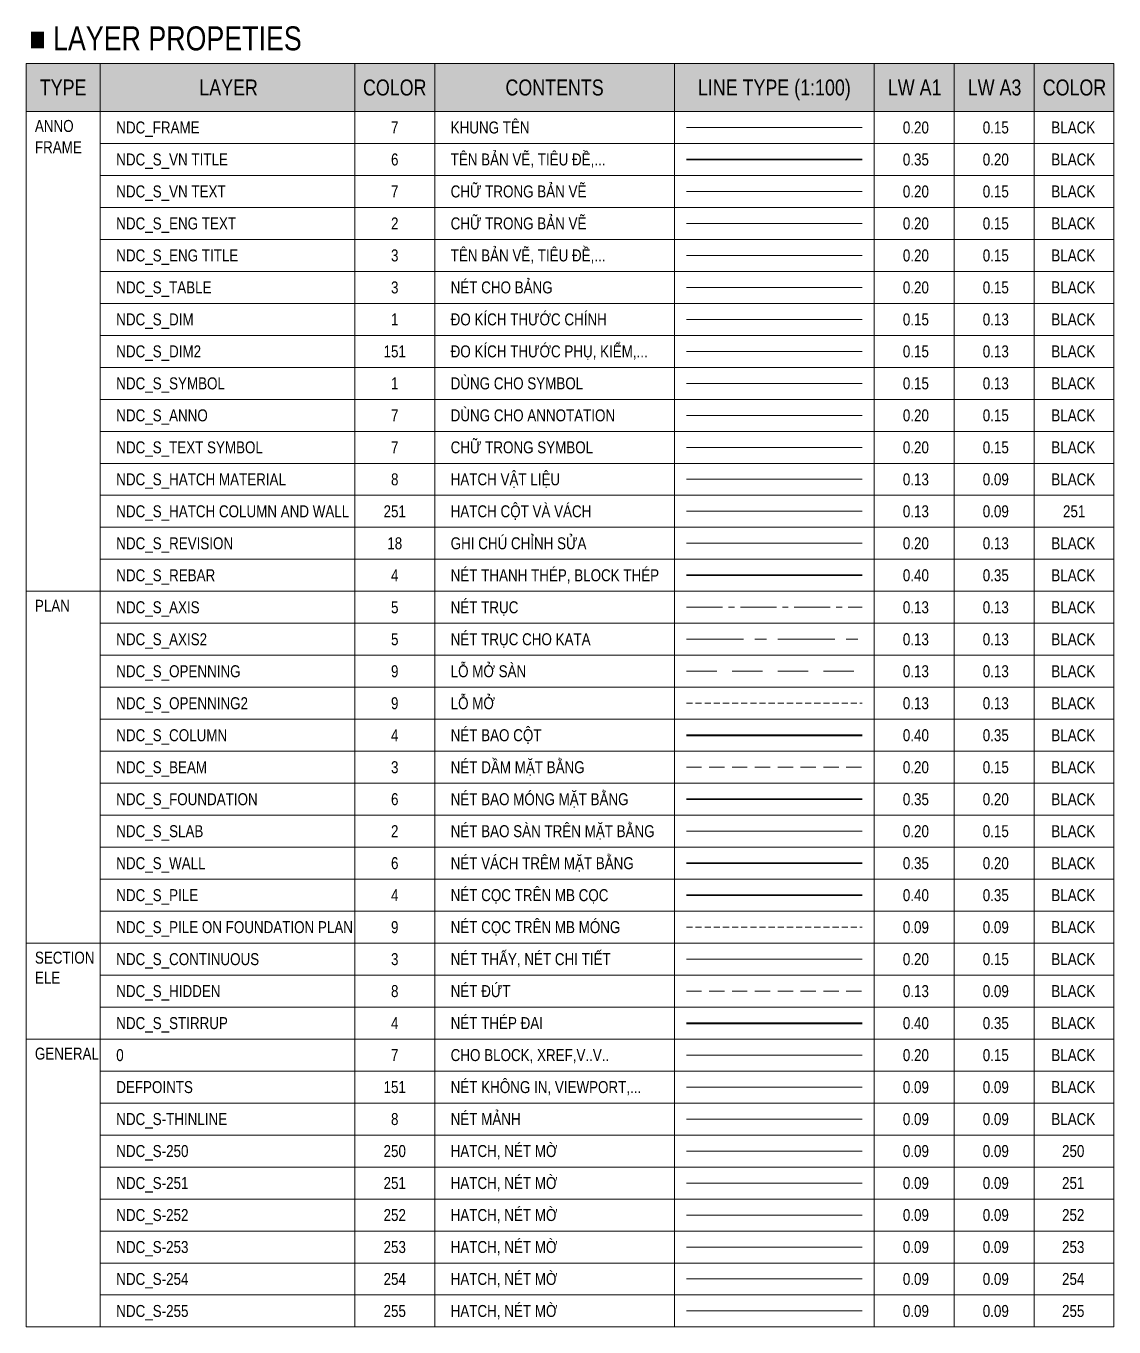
# Model space of a CAD drawing. Header units: millimetres. Extents: x -642477 to 1168880, y -27982 to 330379.
# Drawn here: x -557353 to -534664, y 63340 to 90454 of the extents above; entities that cross this region are included whole.
import ezdxf
from ezdxf.enums import TextEntityAlignment as Align

# ---------------------------------------------------------------- set-up
doc = ezdxf.new("R2010")
doc.units = ezdxf.units.MM
for name, pattern in [('CENTER', [50.8, 31.75, -6.35, 6.35, -6.35]), ('CENTER2', [1.125, 0.75, -0.125, 0.125, -0.125]), ('DASHED', [19.05, 12.7, -6.35]), ('DASHED2', [9.525, 6.35, -3.175]), ('HIDDEN2', [4.7625, 3.175, -1.5875])]:
    doc.linetypes.add(name, pattern=pattern)
doc.layers.get('0').update_dxf_attribs({"lineweight": 20})
doc.layers.get('Defpoints').update_dxf_attribs({"color": 151, "lineweight": 9})
for name, color, linetype, lineweight in [('NDC_FRAME', 7, 'Continuous', 20), ('NDC_S-COLUMN', 4, 'Continuous', 40), ('NDC_S_250', 250, 'Continuous', 9), ('NDC_S_251', 251, 'Continuous', 9), ('NDC_S_252', 252, 'Continuous', 9), ('NDC_S_253', 253, 'Continuous', 9), ('NDC_S_254', 254, 'Continuous', 9), ('NDC_S_255', 255, 'Continuous', 9), ('NDC_S_ANNO', 7, 'Continuous', 20), ('NDC_S_AXIS', 5, 'CENTER2', 13), ('NDC_S_AXIS2', 5, 'CENTER', 13), ('NDC_S_BEAM', 3, 'HIDDEN2', 20), ('NDC_S_CONTINUOUS', 3, 'Continuous', 20), ('NDC_S_DIM', 1, 'Continuous', 15), ('NDC_S_DIM2', 151, 'Continuous', 15), ('NDC_S_ENG TEXT', 2, 'Continuous', 20), ('NDC_S_ENG TITLE', 3, 'Continuous', 20), ('NDC_S_FOUNDATION', 6, 'Continuous', 35), ('NDC_S_HATCH COLUMN AND WALL', 251, 'Continuous', 13), ('NDC_S_HATCH MATERIAL', 8, 'Continuous', 13), ('NDC_S_HIDDEN', 8, 'HIDDEN2', 13), ('NDC_S_LEADER', 1, 'Continuous', 15), ('NDC_S_OPENING', 9, 'DASHED2', 13), ('NDC_S_OPENING2', 9, 'DASHED', 13), ('NDC_S_PILE', 4, 'Continuous', 35), ('NDC_S_PILE ON FOUNDATION PLAN', 9, 'DASHED', 9), ('NDC_S_REBAR', 4, 'Continuous', 35), ('NDC_S_SLAB', 2, 'Continuous', 20), ('NDC_S_STIRRUP', 4, 'Continuous', 40), ('NDC_S_TEXT SYMBOL', 7, 'Continuous', 20), ('NDC_S_THIN LINE', 8, 'Continuous', 9), ('NDC_S_VN TEXT', 7, 'Continuous', 20), ('NDC_S_VN TITLE', 6, 'Continuous', 35), ('NDC_S_WALL', 6, 'Continuous', 35), ('NDC_Table', 3, 'Continuous', 20)]:
    doc.layers.add(name, color=color, linetype=linetype, lineweight=lineweight)
doc.layers.add('NDC_S_REVISION', color=18, linetype='Continuous', lineweight=20, plot=False)
doc.styles.add('NDC_VIE TXT', font='arial.ttf', dxfattribs={"width": 0.8})

msp = doc.modelspace()

# ---------------------------------------------------------------- hatches: boundary and pattern name
at = {"layer": 'NDC_S_253'}
h = msp.add_hatch(color=256, dxfattribs=at)
h.dxf.hatch_style = 1
h.paths.add_polyline_path([(-557353.4, 89673.3), (-534663.6, 89673.3), (-534663.6, 88673.3), (-557353.4, 88673.3)])

# ---------------------------------------------------------------- linework, layer by layer
msp.add_line((-543580.3, 69006.6), (-539913.6, 69006.6))
at = {"layer": 'Defpoints'}
msp.add_line((-543580.3, 68340), (-539913.6, 68340), dxfattribs=at)
at = {"layer": 'NDC_FRAME'}
for p, q in [((-557353.4, 63340), (-557353.4, 89673.3)), ((-557353.4, 89673.3), (-534663.6, 89673.3)), ((-555805, 63340), (-555805, 89673.3)), ((-550496.9, 63340), (-550496.9, 89673.3)), ((-548830.3, 63340), (-548830.3, 89673.3)), ((-543830.3, 63340), (-543830.3, 89673.3)), ((-539663.6, 63340), (-539663.6, 89673.3)), ((-539663.6, 63340), (-539663.6, 89673.3)), ((-537996.9, 63340), (-537996.9, 89673.3)), ((-536330.3, 63340), (-536330.3, 89673.3)), ((-534663.6, 63340), (-534663.6, 89673.3)), ((-543580.3, 88340), (-539913.6, 88340)), ((-555805, 84006.6), (-534663.6, 84006.6)), ((-555805, 83340), (-534663.6, 83340)), ((-555805, 82673.3), (-534663.6, 82673.3)), ((-555805, 82006.6), (-534663.6, 82006.6)), ((-555805, 81340), (-534663.6, 81340)), ((-555805, 80673.3), (-534663.6, 80673.3)), ((-555805, 80006.6), (-534663.6, 80006.6)), ((-555805, 79340), (-534663.6, 79340)), ((-557353.4, 78673.3), (-534663.6, 78673.3)), ((-555805, 78006.6), (-534663.6, 78006.6)), ((-555805, 77340), (-534663.6, 77340)), ((-555805, 76673.3), (-534663.6, 76673.3)), ((-555805, 76006.6), (-534663.6, 76006.6)), ((-555805, 75340), (-534663.6, 75340)), ((-555805, 74673.3), (-534663.6, 74673.3)), ((-555805, 74006.6), (-534663.6, 74006.6)), ((-555805, 73340), (-534663.6, 73340)), ((-555805, 72673.3), (-534663.6, 72673.3)), ((-555805, 72006.6), (-534663.6, 72006.6)), ((-557353.4, 71340), (-534663.6, 71340)), ((-555805, 70673.3), (-534663.6, 70673.3)), ((-555805, 70006.6), (-534663.6, 70006.6)), ((-557353.4, 69340), (-534663.6, 69340)), ((-555805, 68673.3), (-534663.6, 68673.3)), ((-555805, 68006.6), (-534663.6, 68006.6)), ((-555805, 67340), (-534663.6, 67340)), ((-555805, 66673.3), (-534663.6, 66673.3)), ((-555805, 66006.6), (-534663.6, 66006.6)), ((-555805, 65340), (-534663.6, 65340)), ((-555805, 64673.3), (-534663.6, 64673.3)), ((-555805, 64006.6), (-534663.6, 64006.6)), ((-557353.4, 63340), (-534663.6, 63340))]:
    msp.add_line(p, q, dxfattribs=at)
for points in [[(-557353.4, 88673.3), (-534663.6, 88673.3)], [(-555805, 88006.6), (-534663.6, 88006.6)], [(-555805, 87340), (-534663.6, 87340)], [(-555805, 86673.3), (-534663.6, 86673.3)], [(-555805, 86006.6), (-534663.6, 86006.6)], [(-555805, 85340), (-534663.6, 85340)], [(-555805, 84673.3), (-534663.6, 84673.3)]]:
    msp.add_lwpolyline(points, dxfattribs=at)
at = {"layer": 'NDC_S-COLUMN'}
msp.add_line((-543580.3, 75673.3), (-539913.6, 75673.3), dxfattribs=at)
at = {"layer": 'NDC_S_250'}
msp.add_line((-543580.3, 67006.6), (-539913.6, 67006.6), dxfattribs=at)
at = {"layer": 'NDC_S_251'}
msp.add_line((-543580.3, 66340), (-539913.6, 66340), dxfattribs=at)
at = {"layer": 'NDC_S_252'}
msp.add_line((-543580.3, 65673.3), (-539913.6, 65673.3), dxfattribs=at)
at = {"layer": 'NDC_S_253'}
msp.add_line((-543580.3, 65006.6), (-539913.6, 65006.6), dxfattribs=at)
msp.add_lwpolyline([(-557353.4, 89673.3), (-534663.6, 89673.3), (-534663.6, 88673.3), (-557353.4, 88673.3)], close=True, dxfattribs=at)
at = {"layer": 'NDC_S_254'}
msp.add_line((-543580.3, 64340), (-539913.6, 64340), dxfattribs=at)
at = {"layer": 'NDC_S_255'}
msp.add_line((-543580.3, 63673.3), (-539913.6, 63673.3), dxfattribs=at)
at = {"layer": 'NDC_S_ANNO'}
msp.add_line((-543580.3, 82340), (-539913.6, 82340), dxfattribs=at)
at = {"layer": 'NDC_S_AXIS', "ltscale": 1000}
msp.add_line((-543580.3, 78340), (-539913.6, 78340), dxfattribs=at)
at = {"layer": 'NDC_S_AXIS2', "ltscale": 37.5}
msp.add_line((-543580.3, 77673.3), (-539913.6, 77673.3), dxfattribs=at)
at = {"layer": 'NDC_S_BEAM', "ltscale": 100}
msp.add_line((-543580.3, 75006.6), (-539913.6, 75006.6), dxfattribs=at)
at = {"layer": 'NDC_S_CONTINUOUS'}
msp.add_line((-543580.3, 71006.6), (-539913.6, 71006.6), dxfattribs=at)
at = {"layer": 'NDC_S_DIM'}
msp.add_line((-543580.3, 84340), (-539913.6, 84340), dxfattribs=at)
at = {"layer": 'NDC_S_DIM2'}
msp.add_line((-543580.3, 83673.3), (-539913.6, 83673.3), dxfattribs=at)
at = {"layer": 'NDC_S_ENG TEXT'}
msp.add_line((-543580.3, 86340), (-539913.6, 86340), dxfattribs=at)
at = {"layer": 'NDC_S_ENG TITLE'}
msp.add_line((-543580.3, 85673.3), (-539913.6, 85673.3), dxfattribs=at)
at = {"layer": 'NDC_S_FOUNDATION'}
msp.add_line((-543580.3, 74340), (-539913.6, 74340), dxfattribs=at)
at = {"layer": 'NDC_S_HATCH COLUMN AND WALL'}
msp.add_line((-543580.3, 80340), (-539913.6, 80340), dxfattribs=at)
at = {"layer": 'NDC_S_HATCH MATERIAL'}
msp.add_line((-543580.3, 81006.6), (-539913.6, 81006.6), dxfattribs=at)
at = {"layer": 'NDC_S_HIDDEN', "ltscale": 100}
msp.add_line((-543580.3, 70340), (-539913.6, 70340), dxfattribs=at)
at = {"layer": 'NDC_S_LEADER'}
msp.add_line((-543580.3, 83006.6), (-539913.6, 83006.6), dxfattribs=at)
at = {"layer": 'NDC_S_OPENING', "ltscale": 100}
msp.add_line((-543580.3, 77006.6), (-539913.6, 77006.6), dxfattribs=at)
at = {"layer": 'NDC_S_OPENING2', "ltscale": 10}
msp.add_line((-543580.3, 76340), (-539913.6, 76340), dxfattribs=at)
at = {"layer": 'NDC_S_PILE'}
msp.add_line((-543580.3, 72340), (-539913.6, 72340), dxfattribs=at)
at = {"layer": 'NDC_S_PILE ON FOUNDATION PLAN', "ltscale": 10}
msp.add_line((-543580.3, 71673.3), (-539913.6, 71673.3), dxfattribs=at)
at = {"layer": 'NDC_S_REBAR'}
msp.add_line((-543580.3, 79006.6), (-539913.6, 79006.6), dxfattribs=at)
at = {"layer": 'NDC_S_REVISION'}
msp.add_line((-543580.3, 79673.3), (-539913.6, 79673.3), dxfattribs=at)
at = {"layer": 'NDC_S_SLAB'}
msp.add_line((-543580.3, 73673.3), (-539913.6, 73673.3), dxfattribs=at)
at = {"layer": 'NDC_S_STIRRUP'}
msp.add_line((-543580.3, 69673.3), (-539913.6, 69673.3), dxfattribs=at)
at = {"layer": 'NDC_S_TEXT SYMBOL'}
msp.add_line((-543580.3, 81673.3), (-539913.6, 81673.3), dxfattribs=at)
at = {"layer": 'NDC_S_THIN LINE'}
msp.add_line((-543580.3, 67673.3), (-539913.6, 67673.3), dxfattribs=at)
at = {"layer": 'NDC_S_VN TEXT'}
msp.add_line((-543580.3, 87006.6), (-539913.6, 87006.6), dxfattribs=at)
at = {"layer": 'NDC_S_VN TITLE'}
msp.add_line((-543580.3, 87673.3), (-539913.6, 87673.3), dxfattribs=at)
at = {"layer": 'NDC_S_WALL'}
msp.add_line((-543580.3, 73006.6), (-539913.6, 73006.6), dxfattribs=at)
at = {"layer": 'NDC_Table'}
msp.add_line((-543580.3, 85006.6), (-539913.6, 85006.6), dxfattribs=at)

# ---------------------------------------------------------------- texts
at = {"style": 'NDC_VIE TXT', "width": 0.8}
msp.add_text('7', height=250, dxfattribs=at).set_placement((-549663.6, 69006.6), align=Align.MIDDLE_CENTER)
at = {"layer": 'Defpoints', "style": 'NDC_VIE TXT', "width": 0.8}
msp.add_text('151', height=250, dxfattribs=at).set_placement((-549663.6, 68340), align=Align.MIDDLE_CENTER)
at = {"layer": 'NDC_FRAME', "style": 'NDC_VIE TXT', "width": 0.8}
msp.add_text('7', height=250, dxfattribs=at).set_placement((-549663.6, 88340), align=Align.MIDDLE_CENTER)
at = {"layer": 'NDC_S-COLUMN', "style": 'NDC_VIE TXT', "width": 0.8}
msp.add_text('4', height=250, dxfattribs=at).set_placement((-549663.6, 75673.3), align=Align.MIDDLE_CENTER)
at = {"layer": 'NDC_S_250', "style": 'NDC_VIE TXT', "width": 0.8}
msp.add_text('250', height=250, dxfattribs=at).set_placement((-549663.6, 67006.6), align=Align.MIDDLE_CENTER)
at = {"layer": 'NDC_S_251', "style": 'NDC_VIE TXT', "width": 0.8}
msp.add_text('251', height=250, dxfattribs=at).set_placement((-549663.6, 66340), align=Align.MIDDLE_CENTER)
at = {"layer": 'NDC_S_252', "style": 'NDC_VIE TXT', "width": 0.8}
msp.add_text('252', height=250, dxfattribs=at).set_placement((-549663.6, 65673.3), align=Align.MIDDLE_CENTER)
at = {"layer": 'NDC_S_253', "style": 'NDC_VIE TXT', "width": 0.8}
msp.add_text('253', height=250, dxfattribs=at).set_placement((-549663.6, 65006.6), align=Align.MIDDLE_CENTER)
at = {"layer": 'NDC_S_254', "style": 'NDC_VIE TXT', "width": 0.8}
msp.add_text('254', height=250, dxfattribs=at).set_placement((-549663.6, 64340), align=Align.MIDDLE_CENTER)
at = {"layer": 'NDC_S_255', "style": 'NDC_VIE TXT', "width": 0.8}
msp.add_text('255', height=250, dxfattribs=at).set_placement((-549663.6, 63673.3), align=Align.MIDDLE_CENTER)
at = {"layer": 'NDC_S_ANNO', "style": 'NDC_VIE TXT', "width": 0.8}
msp.add_text('7', height=250, dxfattribs=at).set_placement((-549663.6, 82340), align=Align.MIDDLE_CENTER)
at = {"layer": 'NDC_S_AXIS', "style": 'NDC_VIE TXT', "width": 0.8}
msp.add_text('5', height=250, dxfattribs=at).set_placement((-549663.6, 78340), align=Align.MIDDLE_CENTER)
at = {"layer": 'NDC_S_AXIS2', "style": 'NDC_VIE TXT', "width": 0.8}
msp.add_text('5', height=250, dxfattribs=at).set_placement((-549663.6, 77673.3), align=Align.MIDDLE_CENTER)
at = {"layer": 'NDC_S_BEAM', "style": 'NDC_VIE TXT', "width": 0.8}
msp.add_text('3', height=250, dxfattribs=at).set_placement((-549663.6, 75006.6), align=Align.MIDDLE_CENTER)
at = {"layer": 'NDC_S_CONTINUOUS', "style": 'NDC_VIE TXT', "width": 0.8}
msp.add_text('3', height=250, dxfattribs=at).set_placement((-549663.6, 71006.6), align=Align.MIDDLE_CENTER)
at = {"layer": 'NDC_S_DIM', "style": 'NDC_VIE TXT', "width": 0.8}
msp.add_text('1', height=250, dxfattribs=at).set_placement((-549663.6, 84340), align=Align.MIDDLE_CENTER)
at = {"layer": 'NDC_S_DIM2', "style": 'NDC_VIE TXT', "width": 0.8}
msp.add_text('151', height=250, dxfattribs=at).set_placement((-549663.6, 83673.3), align=Align.MIDDLE_CENTER)
at = {"layer": 'NDC_S_ENG TEXT', "style": 'NDC_VIE TXT', "width": 0.8}
msp.add_text('2', height=250, dxfattribs=at).set_placement((-549663.6, 86340), align=Align.MIDDLE_CENTER)
at = {"layer": 'NDC_S_ENG TITLE', "style": 'NDC_VIE TXT', "width": 0.8}
msp.add_text('3', height=250, dxfattribs=at).set_placement((-549663.6, 85673.3), align=Align.MIDDLE_CENTER)
at = {"layer": 'NDC_S_FOUNDATION', "style": 'NDC_VIE TXT', "width": 0.8}
msp.add_text('6', height=250, dxfattribs=at).set_placement((-549663.6, 74340), align=Align.MIDDLE_CENTER)
at = {"layer": 'NDC_S_HATCH COLUMN AND WALL', "style": 'NDC_VIE TXT', "width": 0.8}
msp.add_text('251', height=250, dxfattribs=at).set_placement((-549663.6, 80340), align=Align.MIDDLE_CENTER)
at = {"layer": 'NDC_S_HATCH MATERIAL', "style": 'NDC_VIE TXT', "width": 0.8}
msp.add_text('8', height=250, dxfattribs=at).set_placement((-549663.6, 81006.6), align=Align.MIDDLE_CENTER)
at = {"layer": 'NDC_S_HIDDEN', "style": 'NDC_VIE TXT', "width": 0.8}
msp.add_text('8', height=250, dxfattribs=at).set_placement((-549663.6, 70340), align=Align.MIDDLE_CENTER)
at = {"layer": 'NDC_S_LEADER', "style": 'NDC_VIE TXT', "width": 0.8}
msp.add_text('1', height=250, dxfattribs=at).set_placement((-549663.6, 83006.6), align=Align.MIDDLE_CENTER)
at = {"layer": 'NDC_S_OPENING', "style": 'NDC_VIE TXT', "width": 0.8}
msp.add_text('9', height=250, dxfattribs=at).set_placement((-549663.6, 77006.6), align=Align.MIDDLE_CENTER)
at = {"layer": 'NDC_S_OPENING2', "style": 'NDC_VIE TXT', "width": 0.8}
msp.add_text('9', height=250, dxfattribs=at).set_placement((-549663.6, 76340), align=Align.MIDDLE_CENTER)
at = {"layer": 'NDC_S_PILE', "style": 'NDC_VIE TXT', "width": 0.8}
msp.add_text('4', height=250, dxfattribs=at).set_placement((-549663.6, 72340), align=Align.MIDDLE_CENTER)
at = {"layer": 'NDC_S_PILE ON FOUNDATION PLAN', "style": 'NDC_VIE TXT', "width": 0.8}
msp.add_text('9', height=250, dxfattribs=at).set_placement((-549663.6, 71673.3), align=Align.MIDDLE_CENTER)
at = {"layer": 'NDC_S_REBAR', "style": 'NDC_VIE TXT', "width": 0.8}
msp.add_text('4', height=250, dxfattribs=at).set_placement((-549663.6, 79006.6), align=Align.MIDDLE_CENTER)
at = {"layer": 'NDC_S_REVISION', "style": 'NDC_VIE TXT', "width": 0.8}
msp.add_text('18', height=250, dxfattribs=at).set_placement((-549663.6, 79673.3), align=Align.MIDDLE_CENTER)
at = {"layer": 'NDC_S_SLAB', "style": 'NDC_VIE TXT', "width": 0.8}
msp.add_text('2', height=250, dxfattribs=at).set_placement((-549663.6, 73673.3), align=Align.MIDDLE_CENTER)
at = {"layer": 'NDC_S_STIRRUP', "style": 'NDC_VIE TXT', "width": 0.8}
msp.add_text('4', height=250, dxfattribs=at).set_placement((-549663.6, 69673.3), align=Align.MIDDLE_CENTER)
at = {"layer": 'NDC_S_TEXT SYMBOL', "style": 'NDC_VIE TXT', "width": 0.8}
msp.add_text('7', height=250, dxfattribs=at).set_placement((-549663.6, 81673.3), align=Align.MIDDLE_CENTER)
at = {"layer": 'NDC_S_THIN LINE', "style": 'NDC_VIE TXT', "width": 0.8}
msp.add_text('8', height=250, dxfattribs=at).set_placement((-549663.6, 67673.3), align=Align.MIDDLE_CENTER)
at = {"layer": 'NDC_S_VN TEXT', "color": 3, "style": 'NDC_VIE TXT', "width": 0.8}
for s, height, p in [('■ LAYER PROPETIES', 500, (-557281.5, 90197)), ('ANNO', 250, (-557167.5, 88371)), ('NDC_FRAME', 250, (-555471.6, 88340)), ('KHUNG TÊN', 250, (-548496.9, 88340)), ('0.20', 250, (-539067, 88340)), ('0.15', 250, (-537400.4, 88340)), ('BLACK', 250, (-535970.1, 88340)), ('FRAME', 250, (-557167.5, 87929.2)), ('TÊN BẢN VẼ, TIÊU ĐỀ,...', 250, (-548496.9, 87673.3)), ('NDC_S_VN TITLE', 250, (-555471.6, 87673.3)), ('0.35', 250, (-539067, 87673.3)), ('0.20', 250, (-537400.4, 87673.3)), ('BLACK', 250, (-535970.1, 87673.3)), ('NDC_S_VN TEXT', 250, (-555471.6, 87006.6)), ('CHỮ TRONG BẢN VẼ', 250, (-548496.9, 87006.6)), ('0.20', 250, (-539067, 87006.6)), ('0.15', 250, (-537400.4, 87006.6)), ('BLACK', 250, (-535970.1, 87006.6)), ('CHỮ TRONG BẢN VẼ', 250, (-548496.9, 86340)), ('NDC_S_ENG TEXT', 250, (-555471.6, 86340)), ('0.20', 250, (-539067, 86340)), ('0.15', 250, (-537400.4, 86340)), ('BLACK', 250, (-535970.1, 86340)), ('NDC_S_ENG TITLE', 250, (-555471.6, 85673.3)), ('TÊN BẢN VẼ, TIÊU ĐỀ,...', 250, (-548496.9, 85673.3)), ('0.20', 250, (-539067, 85673.3)), ('0.15', 250, (-537400.4, 85673.3)), ('BLACK', 250, (-535970.1, 85673.3)), ('NÉT CHO BẢNG', 250, (-548496.9, 85006.6)), ('NDC_S_TABLE', 250, (-555471.6, 85006.6)), ('0.20', 250, (-539067, 85006.6)), ('0.15', 250, (-537400.4, 85006.6)), ('BLACK', 250, (-535970.1, 85006.6)), ('NDC_S_DIM', 250, (-555471.6, 84340)), ('ĐO KÍCH THƯỚC CHÍNH ', 250, (-548496.9, 84340)), ('0.15', 250, (-539067, 84340)), ('0.13', 250, (-537400.4, 84340)), ('BLACK', 250, (-535970.1, 84340)), ('NDC_S_DIM2', 250, (-555471.6, 83673.3)), ('ĐO KÍCH THƯỚC PHỤ, KIỂM,...', 250, (-548496.9, 83673.3)), ('0.15', 250, (-539067, 83673.3)), ('0.13', 250, (-537400.4, 83673.3)), ('BLACK', 250, (-535970.1, 83673.3)), ('NDC_S_SYMBOL', 250, (-555471.6, 83006.6)), ('DÙNG CHO SYMBOL', 250, (-548496.9, 83006.6)), ('0.15', 250, (-539067, 83006.6)), ('0.13', 250, (-537400.4, 83006.6)), ('BLACK', 250, (-535970.1, 83006.6)), ('NDC_S_ANNO', 250, (-555471.6, 82340)), ('DÙNG CHO ANNOTATION', 250, (-548496.9, 82340)), ('0.20', 250, (-539067, 82340)), ('0.15', 250, (-537400.4, 82340)), ('BLACK', 250, (-535970.1, 82340)), ('NDC_S_TEXT SYMBOL', 250, (-555471.6, 81673.3)), ('CHỮ TRONG SYMBOL', 250, (-548496.9, 81673.3)), ('0.20', 250, (-539067, 81673.3)), ('0.15', 250, (-537400.4, 81673.3)), ('BLACK', 250, (-535970.1, 81673.3)), ('NDC_S_HATCH MATERIAL', 250, (-555471.6, 81006.6)), ('HATCH VẬT LIỆU', 250, (-548496.9, 81006.6)), ('0.13', 250, (-539067, 81006.6)), ('0.09', 250, (-537400.4, 81006.6)), ('BLACK', 250, (-535970.1, 81006.6)), ('HATCH CỘT VÀ VÁCH', 250, (-548496.9, 80340)), ('NDC_S_HATCH COLUMN AND WALL', 250, (-555471.6, 80340)), ('0.13', 250, (-539067, 80340)), ('0.09', 250, (-537400.4, 80340)), ('251', 250, (-535727.1, 80340)), ('NDC_S_REVISION', 250, (-555471.6, 79673.3)), ('GHI CHÚ CHỈNH SỬA', 250, (-548496.9, 79673.3)), ('0.20', 250, (-539067, 79673.3)), ('0.13', 250, (-537400.4, 79673.3)), ('BLACK', 250, (-535970.1, 79673.3)), ('NÉT THANH THÉP, BLOCK THÉP', 250, (-548496.9, 79006.6)), ('NDC_S_REBAR', 250, (-555471.6, 79006.6)), ('0.40', 250, (-539067, 79006.6)), ('0.35', 250, (-537400.4, 79006.6)), ('BLACK', 250, (-535970.1, 79006.6)), ('PLAN', 250, (-557167.5, 78371)), ('NDC_S_AXIS', 250, (-555471.6, 78340)), ('NÉT TRỤC', 250, (-548496.9, 78340)), ('0.13', 250, (-539067, 78340)), ('0.13', 250, (-537400.4, 78340)), ('BLACK', 250, (-535970.1, 78340)), ('NÉT TRỤC CHO KATA', 250, (-548496.9, 77673.3)), ('NDC_S_AXIS2', 250, (-555471.6, 77673.3)), ('0.13', 250, (-539067, 77673.3)), ('0.13', 250, (-537400.4, 77673.3)), ('BLACK', 250, (-535970.1, 77673.3)), ('NDC_S_OPENNING', 250, (-555471.6, 77006.6)), ('LỖ MỞ SÀN', 250, (-548496.9, 77006.6)), ('0.13', 250, (-539067, 77006.6)), ('0.13', 250, (-537400.4, 77006.6)), ('BLACK', 250, (-535970.1, 77006.6)), ('NDC_S_OPENNING2', 250, (-555471.6, 76340)), ('LỖ MỞ', 250, (-548496.9, 76340)), ('0.13', 250, (-539067, 76340)), ('0.13', 250, (-537400.4, 76340)), ('BLACK', 250, (-535970.1, 76340)), ('NDC_S_COLUMN', 250, (-555471.6, 75673.3)), ('NÉT BAO CỘT', 250, (-548496.9, 75673.3)), ('0.40', 250, (-539067, 75673.3)), ('0.35', 250, (-537400.4, 75673.3)), ('BLACK', 250, (-535970.1, 75673.3)), ('NDC_S_BEAM', 250, (-555471.6, 75006.6)), ('NÉT DẦM MẶT BẰNG', 250, (-548496.9, 75006.6)), ('0.20', 250, (-539067, 75006.6)), ('0.15', 250, (-537400.4, 75006.6)), ('BLACK', 250, (-535970.1, 75006.6)), ('NDC_S_FOUNDATION', 250, (-555471.6, 74340)), ('NÉT BAO MÓNG MẶT BẰNG', 250, (-548496.9, 74340)), ('0.35', 250, (-539067, 74340)), ('0.20', 250, (-537400.4, 74340)), ('BLACK', 250, (-535970.1, 74340)), ('NDC_S_SLAB', 250, (-555471.6, 73673.3)), ('NÉT BAO SÀN TRÊN MẶT BẰNG', 250, (-548496.9, 73673.3)), ('0.20', 250, (-539067, 73673.3)), ('0.15', 250, (-537400.4, 73673.3)), ('BLACK', 250, (-535970.1, 73673.3)), ('NDC_S_WALL', 250, (-555471.6, 73006.6)), ('NÉT VÁCH TRÊM MẶT BẰNG', 250, (-548496.9, 73006.6)), ('0.35', 250, (-539067, 73006.6)), ('0.20', 250, (-537400.4, 73006.6)), ('BLACK', 250, (-535970.1, 73006.6)), ('NDC_S_PILE', 250, (-555471.6, 72340)), ('NÉT CỌC TRÊN MB CỌC', 250, (-548496.9, 72340)), ('0.40', 250, (-539067, 72340)), ('0.35', 250, (-537400.4, 72340)), ('BLACK', 250, (-535970.1, 72340)), ('NÉT CỌC TRÊN MB MÓNG', 250, (-548496.9, 71673.3)), ('NDC_S_PILE ON FOUNDATION PLAN', 250, (-555471.6, 71673.3)), ('0.09', 250, (-539067, 71673.3)), ('0.09', 250, (-537400.4, 71673.3)), ('BLACK', 250, (-535970.1, 71673.3)), ('SECTION', 250, (-557167.5, 71037.7)), ('NDC_S_CONTINUOUS', 250, (-555471.6, 71006.6)), ('NÉT THẤY, NÉT CHI TIẾT', 250, (-548496.9, 71006.6)), ('0.20', 250, (-539067, 71006.6)), ('0.15', 250, (-537400.4, 71006.6)), ('BLACK', 250, (-535970.1, 71006.6)), ('ELE', 250, (-557167.5, 70620)), ('NÉT ĐỨT', 250, (-548496.9, 70340)), ('NDC_S_HIDDEN', 250, (-555471.6, 70340)), ('0.13', 250, (-539067, 70340)), ('0.09', 250, (-537400.4, 70340)), ('BLACK', 250, (-535970.1, 70340)), ('NDC_S_STIRRUP', 250, (-555471.6, 69673.3)), ('NÉT THÉP ĐAI', 250, (-548496.9, 69673.3)), ('0.40', 250, (-539067, 69673.3)), ('0.35', 250, (-537400.4, 69673.3)), ('BLACK', 250, (-535970.1, 69673.3)), ('GENERAL', 250, (-557167.5, 69037.7)), ('0', 250, (-555471.6, 69006.6)), ('CHO BLOCK, XREF,V..V..', 250, (-548496.9, 69006.6)), ('0.20', 250, (-539067, 69006.6)), ('0.15', 250, (-537400.4, 69006.6)), ('BLACK', 250, (-535970.1, 69006.6)), ('DEFPOINTS', 250, (-555471.6, 68340)), ('NÉT KHÔNG IN, VIEWPORT,...', 250, (-548496.9, 68340)), ('0.09', 250, (-539067, 68340)), ('0.09', 250, (-537400.4, 68340)), ('BLACK', 250, (-535970.1, 68340)), ('NDC_S-THINLINE', 250, (-555471.6, 67673.3)), ('NÉT MẢNH', 250, (-548496.9, 67673.3)), ('0.09', 250, (-539067, 67673.3)), ('0.09', 250, (-537400.4, 67673.3)), ('BLACK', 250, (-535970.1, 67673.3)), ('NDC_S-250', 250, (-555471.6, 67006.6)), ('HATCH, NÉT MỜ', 250, (-548496.9, 67006.6)), ('0.09', 250, (-539067, 67006.6)), ('0.09', 250, (-537400.4, 67006.6)), ('250', 250, (-535747.3, 67006.6)), ('NDC_S-251', 250, (-555471.6, 66340)), ('HATCH, NÉT MỜ', 250, (-548496.9, 66340)), ('0.09', 250, (-539067, 66340)), ('0.09', 250, (-537400.4, 66340)), ('251', 250, (-535747.3, 66340)), ('NDC_S-252', 250, (-555471.6, 65673.3)), ('HATCH, NÉT MỜ', 250, (-548496.9, 65673.3)), ('0.09', 250, (-539067, 65673.3)), ('0.09', 250, (-537400.4, 65673.3)), ('252', 250, (-535747.3, 65673.3)), ('NDC_S-253', 250, (-555471.6, 65006.6)), ('HATCH, NÉT MỜ', 250, (-548496.9, 65006.6)), ('0.09', 250, (-539067, 65006.6)), ('0.09', 250, (-537400.4, 65006.6)), ('253', 250, (-535747.3, 65006.6)), ('NDC_S-254', 250, (-555471.6, 64340)), ('HATCH, NÉT MỜ', 250, (-548496.9, 64340)), ('0.09', 250, (-539067, 64340)), ('0.09', 250, (-537400.4, 64340)), ('254', 250, (-535747.3, 64340)), ('NDC_S-255', 250, (-555471.6, 63673.3)), ('HATCH, NÉT MỜ', 250, (-548496.9, 63673.3)), ('0.09', 250, (-539067, 63673.3)), ('0.09', 250, (-537400.4, 63673.3)), ('255', 250, (-535747.3, 63673.3))]:
    msp.add_text(s, height=height, dxfattribs=at).set_placement(p, align=Align.MIDDLE_LEFT)
for s, height, p in [('TYPE', 333.33, (-556578.7, 89173.3)), ('LAYER', 333.33, (-553129, 89173.3)), ('COLOR', 333.33, (-549663.6, 89173.3)), ('CONTENTS', 333.33, (-546330.3, 89173.3)), ('LINE TYPE (1:100)', 333.333, (-541746.9, 89173.3)), ('LW A1', 333.33, (-538821.1, 89173.3)), ('LW A3', 333.33, (-537154.4, 89173.3)), ('COLOR', 333.33, (-535487.7, 89173.3))]:
    msp.add_text(s, height=height, dxfattribs=at).set_placement(p, align=Align.MIDDLE_CENTER)
at = {"layer": 'NDC_S_VN TEXT', "style": 'NDC_VIE TXT', "width": 0.8}
msp.add_text('7', height=250, dxfattribs=at).set_placement((-549663.6, 87006.6), align=Align.MIDDLE_CENTER)
at = {"layer": 'NDC_S_VN TITLE', "style": 'NDC_VIE TXT', "width": 0.8}
msp.add_text('6', height=250, dxfattribs=at).set_placement((-549663.6, 87673.3), align=Align.MIDDLE_CENTER)
at = {"layer": 'NDC_S_WALL', "style": 'NDC_VIE TXT', "width": 0.8}
msp.add_text('6', height=250, dxfattribs=at).set_placement((-549663.6, 73006.6), align=Align.MIDDLE_CENTER)
at = {"layer": 'NDC_Table', "style": 'NDC_VIE TXT', "width": 0.8}
msp.add_text('3', height=250, dxfattribs=at).set_placement((-549663.6, 85006.6), align=Align.MIDDLE_CENTER)

doc.saveas('drawing.dxf')
